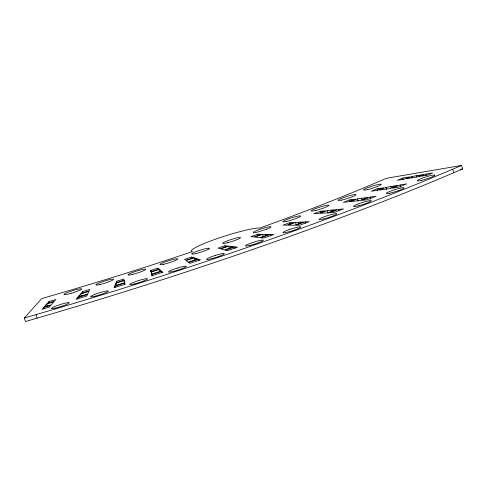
<?xml version="1.0" encoding="UTF-8"?>
<svg xmlns="http://www.w3.org/2000/svg" width="487" height="487" viewBox="0 0 487 487"><rect width="100%" height="100%" fill="white"/><g stroke="black" fill="none" stroke-linecap="round" stroke-linejoin="round"><path stroke-width="0.73" d="M82.534 291.658L81.244 293.314L89.084 290.934L89.748 289.461L82.534 291.658L82.985 293.064M114.524 286.289L114.086 287.689L124.751 284.341L124.562 283.136L114.524 286.289L114.969 287.695M115.93 283.178L114.755 285.778L124.483 282.722L124.094 280.603L115.93 283.178L116.6 285.285M116.63 281.62L116.162 282.667L124.015 280.189L123.789 278.996L116.57 281.273L117.081 283.026M24.35 318.041L41.651 298.628L53.308 295.207A394.318 44.64 -17.6 0 0 169.579 259.23L192.426 251.609L191.3 251.048A37.097 4.2 -17.6 0 1 216.77 238.758A37.097 4.2 -17.6 0 1 256.923 228.147L259.9 228.056L281.236 220.258A394.318 44.64 -17.6 0 0 377.614 182.016L386.477 178.272L461.536 165.446L462.65 168.959L453.781 172.702A513.268 58.105 -17.6 0 1 37.122 318.133L25.464 321.554L24.35 318.041L36.008 314.614A513.268 58.105 -17.6 0 0 452.667 169.19L461.536 165.446M43.605 307.541L42.059 309.275L49.053 307.224L50.599 305.489L43.605 307.541L44.049 308.947M46.88 303.87L44.147 306.938L51.141 304.886L53.874 301.818L46.88 303.87L47.549 305.976M48.962 301.532L47.416 303.267L54.41 301.216L55.956 299.481L48.962 301.532L49.406 302.938M77.433 297.594L76.112 299.262L86.747 296.035L87.447 294.556L77.433 297.594L77.877 299M80.708 293.923L77.975 296.985L87.678 294.045L88.853 291.445L80.708 293.923L81.378 296.029M402.725 178.053L397.404 180.3L404.113 179.155L409.433 176.909L402.725 178.053L403.175 179.46M411.771 176.513L406.45 178.753L418.309 176.726L423.629 174.486L411.771 176.513L412.215 177.919M425.961 174.084L420.646 176.331L427.349 175.186L432.669 172.94L425.961 174.084L426.411 175.49M385.96 187.373L379.397 190.033L390.026 188.512L397.824 185.346L385.96 187.373L386.629 189.486M400.162 184.95L392.12 188.213L398.159 187.343L406.694 183.873L400.162 184.95L400.831 187.057M377.115 188.84L371.289 191.19L377.303 190.332L383.622 187.775L377.115 188.84L377.784 190.947M370.175 197.058L361.64 200.388L366.942 199.81L376.001 196.273L370.175 197.058L370.844 199.171M349.538 199.956L343.365 202.355L348.637 201.788L355.34 199.183L349.538 199.956L349.989 201.362M357.44 198.885L350.476 201.588L359.802 200.583L368.075 197.363L357.44 198.885L358.109 200.991M320.324 211.285L313.841 213.708L318.34 213.434L325.371 210.798L320.324 211.285L320.769 212.691M327.215 210.603L319.904 213.343L327.861 212.862L336.547 209.599L327.215 210.603L328.104 213.416M338.392 209.398L329.425 212.764L333.954 212.484L343.469 208.905L338.392 209.398L338.836 210.804M305.045 221.871L295.719 225.25L299.438 225.262L309.336 221.67L305.045 221.871L305.489 223.277M289.686 222.729L282.953 225.158L286.636 225.183L293.947 222.541L289.686 222.729L290.13 224.13M295.518 222.443L287.92 225.195L294.44 225.244L303.474 221.962L295.518 222.443L296.187 224.556M262.59 234.326L254.762 237.059L259.79 237.632L269.11 234.369L262.59 234.326L263.26 236.432M270.395 234.381L260.782 237.747L263.662 238.058L273.871 234.484L270.395 234.381L270.839 235.787M224.878 245.716L217.945 248.133L220.179 248.668L227.727 246.038L224.878 245.716L225.323 247.122M257.86 234.204L250.921 236.621L253.77 236.95L261.3 234.314L257.86 234.204L258.305 235.611M228.713 246.148L220.873 248.887L224.379 249.983L233.748 246.726L228.713 246.148L229.608 248.96M234.74 246.836L225.073 250.196L227.277 250.744L237.553 247.171L234.74 246.836L235.184 248.242M191.616 257.039L184.53 259.431L185.894 260.259L193.601 257.66L191.616 257.039L192.061 258.445M194.295 257.873L186.278 260.575L188.238 262.189L197.801 258.968L194.295 257.873L194.958 259.979M198.489 259.187L188.627 262.505L189.954 263.339L200.443 259.815L198.489 259.187L198.94 260.594M150.653 270.504L157.837 268.16L158.945 269.074L151.134 271.618L150.653 270.504L151.098 271.91M151.207 272.032L159.328 269.39L161.288 270.997L151.603 274.151L151.207 272.032L151.877 274.144M151.682 274.565L161.672 271.314L162.749 272.239L152.127 275.691L151.682 274.565L152.127 275.971M460.422 169.342L462.65 168.959M452.667 169.19L453.781 172.702M418.869 175.296L419.313 176.702M416.531 175.697L416.975 177.104M393.064 186.162L393.508 187.568M390.72 186.564L391.164 187.97M378.862 188.591L379.306 189.997M361.707 198.27L362.151 199.676M351.072 199.792L351.517 201.198M332.804 210L333.248 211.407M330.959 210.201L331.404 211.602M321.627 211.206L322.071 212.612M300.284 222.157L300.729 223.563M298.714 222.255L299.158 223.661M266.492 234.35L266.937 235.757M265.208 234.344L265.652 235.751M258.682 234.296L259.133 235.702M231.727 246.495L232.171 247.901M230.735 246.379L231.185 247.786M196.389 258.53L196.839 259.936M195.701 258.317L196.145 259.717M161.672 271.314L162.116 272.72M160.503 270.352L160.947 271.758M160.113 270.035L160.558 271.442M159.328 269.39L159.998 271.496M157.837 268.16L158.281 269.567M150.976 270.766L151.42 272.172M151.366 272.884L151.816 274.291M151.445 273.298L151.889 274.705M124.094 280.603L124.982 283.416M124.252 281.456L124.775 283.276M124.562 283.136L125.007 284.542M116.57 281.273L117.014 282.679M115.456 284.219L115.906 285.625M115.224 284.737L115.675 286.143M79.612 295.152L80.057 296.559M79.071 295.755L79.515 297.161M45.778 305.106L46.222 306.506M36.008 314.614L37.122 318.133M208.923 248.918L207.9 249.49A9.277 1.047 -17.6 0 1 194.715 253.83A9.277 1.047 -17.6 0 1 194.709 252.181L196.632 251.42A9.277 1.047 -17.6 0 1 206.378 248.528A9.277 1.047 -17.6 0 1 208.923 248.918M266.779 229.17L257.933 231.964A9.277 1.047 -17.6 0 1 255.285 231.136A9.277 1.047 -17.6 0 1 268.836 226.863A9.277 1.047 -17.6 0 1 266.779 229.17M289.406 229.523L287.293 230.302A9.277 1.047 -17.6 0 0 286.965 232.262A9.277 1.047 -17.6 0 0 300.625 227.24A9.277 1.047 -17.6 0 0 289.406 229.523M215.272 255.425L212.989 256.186A9.277 1.047 -17.6 0 0 208.813 259.273A9.277 1.047 -17.6 0 0 223.563 254.378A9.277 1.047 -17.6 0 0 215.272 255.425M177.207 268.118L174.924 268.873A9.277 1.047 -17.6 0 0 170.748 271.959A9.277 1.047 -17.6 0 0 185.498 267.065A9.277 1.047 -17.6 0 0 177.207 268.118M71.796 293.119L69.556 293.752A9.277 1.047 -17.6 0 1 66.658 292.839A9.277 1.047 -17.6 0 1 81.146 288.748A9.277 1.047 -17.6 0 1 71.796 293.119M286.849 221.311A9.277 1.047 -17.6 0 0 300.595 216.167A9.277 1.047 -17.6 0 0 287.854 219.095A9.277 1.047 -17.6 0 0 286.849 221.311M358.115 205.855A9.277 1.047 -17.6 0 0 371.216 200.772A9.277 1.047 -17.6 0 0 357.781 204.059A9.277 1.047 -17.6 0 0 358.115 205.855M389.691 193.211A9.277 1.047 -17.6 0 0 403.973 188.055A9.277 1.047 -17.6 0 0 392.023 190.6A9.277 1.047 -17.6 0 0 389.691 193.211M341.564 200.096A9.277 1.047 -17.6 0 0 355.845 194.94A9.277 1.047 -17.6 0 0 343.895 197.485A9.277 1.047 -17.6 0 0 341.564 200.096M421.188 180.409A9.277 1.047 -17.6 0 0 434.928 175.265A9.277 1.047 -17.6 0 0 422.186 178.193A9.277 1.047 -17.6 0 0 421.188 180.409M134.394 283.945A9.277 1.047 -17.6 0 0 147.488 278.862A9.277 1.047 -17.6 0 0 134.053 282.143A9.277 1.047 -17.6 0 0 134.394 283.945M94.515 296.315A9.277 1.047 -17.6 0 0 108.26 291.177A9.277 1.047 -17.6 0 0 95.519 294.099A9.277 1.047 -17.6 0 0 94.515 296.315M54.861 308.192A9.277 1.047 -17.6 0 0 69.142 303.03A9.277 1.047 -17.6 0 0 57.192 305.574A9.277 1.047 -17.6 0 0 54.861 308.192M367.521 189.583A9.277 1.047 -17.6 0 0 381.26 184.439A9.277 1.047 -17.6 0 0 368.519 187.367A9.277 1.047 -17.6 0 0 367.521 189.583M315.886 210.408A9.277 1.047 -17.6 0 0 328.987 205.319A9.277 1.047 -17.6 0 0 315.552 208.606A9.277 1.047 -17.6 0 0 315.886 210.408M323.258 219.004A9.277 1.047 -17.6 0 0 336.864 213.872A9.277 1.047 -17.6 0 0 323.958 216.879A9.277 1.047 -17.6 0 0 323.258 219.004M99.829 284.548A9.277 1.047 -17.6 0 0 113.568 279.41A9.277 1.047 -17.6 0 0 100.827 282.332A9.277 1.047 -17.6 0 0 99.829 284.548M132.604 274.376A9.277 1.047 -17.6 0 0 145.704 269.293A9.277 1.047 -17.6 0 0 132.269 272.58A9.277 1.047 -17.6 0 0 132.604 274.376M163.34 264.344A9.277 1.047 -17.6 0 0 177.621 259.181A9.277 1.047 -17.6 0 0 165.671 261.726A9.277 1.047 -17.6 0 0 163.34 264.344M250.154 245.345A9.277 1.047 -17.6 0 0 263.254 240.261A9.277 1.047 -17.6 0 0 249.819 243.543A9.277 1.047 -17.6 0 0 250.154 245.345M227.374 242.751A9.277 1.047 -17.6 0 0 240.475 237.662A9.277 1.047 -17.6 0 0 227.039 240.949A9.277 1.047 -17.6 0 0 227.374 242.751"/></g></svg>
